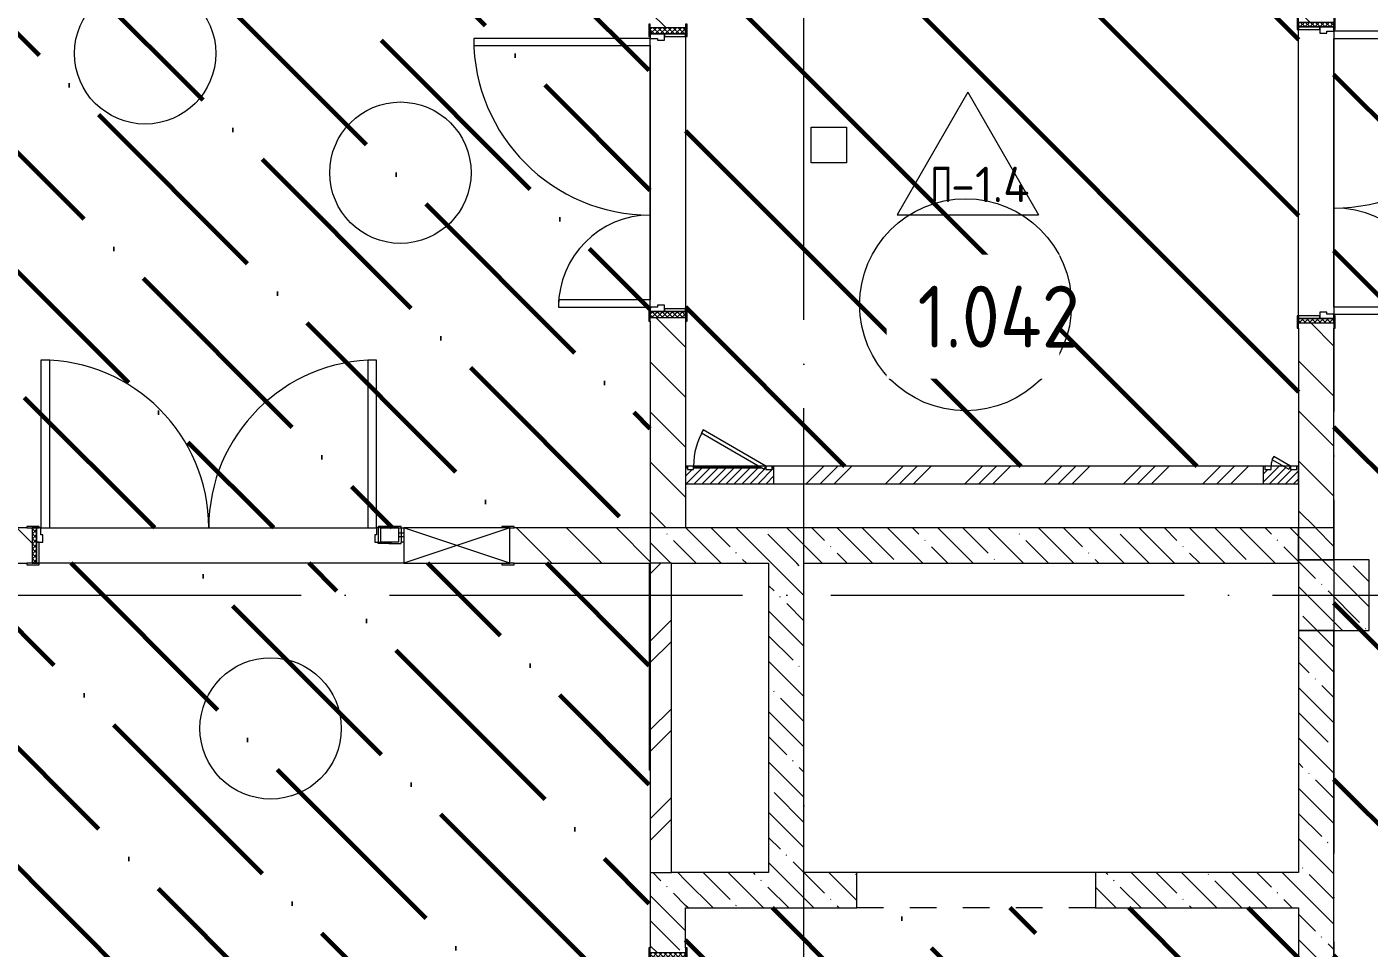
# Model space of a CAD drawing. Header units: millimetres. Extents: x -68946 to 288321, y -402657 to 324925.
# Drawn here: x 82688 to 90288, y 43527 to 48740 of the extents above; entities that cross this region are included whole.
import ezdxf

# ---------------------------------------------------------------- set-up
doc = ezdxf.new("R2010")
doc.units = ezdxf.units.MM
doc.linetypes.add('ADSK_Линия сетки', pattern=[2500, 2000, -250, 0, -250])
doc.linetypes.add('Штрих короткий', pattern=[300, 150, -150])
for name, color, linetype, lineweight in [('3.4) ПТ-2.15    4 вып', 200, 'Continuous', 60), ('3.4) ПТ-2.16    4 вып', 114, 'Continuous', 60), ('A-AREA-____-IDEN', 250, 'Continuous', 9), ('A-DETL-GENF-OTLN', 250, 'Continuous', 5), ('A-DOOR-____-IDEN', 31, 'Continuous', 9), ('A-DOOR-____-MCUT', 250, 'Continuous', 5), ('A-DOOR-____-OTLN', 250, 'Continuous', 5), ('A-DOOR-FRAM-MCUT', 31, 'Continuous', 5), ('A-DOOR-FRAM-OTLN', 31, 'Continuous', 5), ('A-DOOR-GLAZ-MCUT', 31, 'Continuous', 5), ('A-FLOR-____-IDEN', 11, 'Continuous', 9), ('A-FLOR-____-OTLN', 192, 'Continuous', 9), ('A-GENM-____-MCUT', 250, 'Continuous', 25), ('A-GENM-____-OTLN', 250, 'Continuous', 9), ('A-GLAZ-____-OTLN', 250, 'Continuous', 5), ('A-WALL-____-MCUT', 250, 'Continuous', 13), ('A-WALL-____-PATT', 250, 'Continuous', 13), ('I-WALL-____-OTLN', 250, 'Continuous', 9), ('S-BEAM-____-OTLN', 12, 'Continuous', 9), ('S-COLS-____-MCUT', 250, 'Continuous', 25), ('S-COLS-____-OTLN', 250, 'Continuous', 9), ('S-GRID-____-OTLN', 250, 'Continuous', 9)]:
    doc.layers.add(name, color=color, linetype=linetype, lineweight=lineweight)
doc.styles.add('ISOCPEUR_1', font='isocpeur.ttf', dxfattribs={"width": 0.9, "height": 250})
doc.styles.add('ISOCPEUR_2', font='isocpeur.ttf', dxfattribs={"height": 160})
pattern_1 = [(135, (12287.91, -0.0006), (-141.42136, -141.42136), [])]
pattern_2 = [(135, (12287.91, -0.0006), (-142.5612, -142.5612), []), (135, (12430.48, -0.0006), (-142.5612, -142.5612), [252.016, -50.403, 3.353, -47.05])]
pattern_3 = [(45, (125, 0), (-22.6274, 22.6274), [])]

# ---------------------------------------------------------------- blocks, each defined once
blk = doc.blocks.new('Дверь_СКБ_2Ст_Внутренняя1 - Н_Д-9_1700x2100h_Умывальные-42040164-АР1_Маркировочный план 1 этажа С2и3')
at = {"layer": 'A-DOOR-____-OTLN'}
h = blk.add_hatch(dxfattribs=at)
h.set_pattern_fill('FP_24', color=256, style=0, pattern_type=2)
h.set_pattern_definition([(135, (1491.41, 164.685), (-14.14214, -14.14214), []), (225, (1491.41, 164.685), (14.14214, -14.14214), [])])
h.paths.add_polyline_path([(797.5, -100), (832.5, -100), (832.5, 100), (797.5, 100), (797.5, 25.4)])
at = {"layer": 'A-DOOR-FRAM-OTLN'}
h = blk.add_hatch(dxfattribs=at)
h.set_pattern_fill('FP_25', color=256, style=0, pattern_type=2)
h.set_pattern_definition([(45, (-631.384, 164.685), (-14.1421, 14.1421), []), (135, (-631.384, 164.685), (-14.1421, -14.1421), [])])
h.paths.add_polyline_path([(-807.5, 100), (-807.5, -100), (-772.5, -100), (-772.5, 100)])
at = {"layer": 'A-DOOR-____-MCUT'}
for p, q in [((772.5, 1100), (732.5, 1100)), ((732.5, 1100), (732.5, 100)), ((772.5, 100), (772.5, 1100)), ((-747.5, 620), (-747.5, 100)), ((-707.5, 620), (-747.5, 620)), ((-707.5, 100), (-707.5, 620)), ((-747.5, 100), (-707.5, 100)), ((732.5, 100), (772.5, 100))]:
    blk.add_line(p, q, dxfattribs=at)
at = {"layer": 'A-DOOR-____-OTLN'}
for centre, radius, start, end in [((772.5, 100), 1000, 90, 180), ((-747.5, 100), 520, 0, 90)]:
    blk.add_arc(centre, radius, start, end, dxfattribs=at)
at = {"layer": 'A-DOOR-FRAM-MCUT'}
for p, q in [((-757.5, 108), (-827.5, 108)), ((-827.5, 108), (-827.5, 100)), ((-827.5, 100), (-757.5, 100)), ((-772.5, 100), (-807.5, 100)), ((-807.5, 100), (-807.5, -100)), ((-747.5, 100), (-772.5, 100)), ((-772.5, 100), (-772.5, 20)), ((-772.5, -100), (-772.5, 100)), ((-757.5, 100), (-772.5, 100)), ((-772.5, 100), (-772.5, 99)), ((-772.5, 99), (-757.5, 99)), ((-757.5, 100), (-757.5, 108)), ((-757.5, 99), (-757.5, 100)), ((-747.5, 60), (-747.5, 100)), ((772.5, 100), (772.5, 60)), ((797.5, 100), (772.5, 100)), ((852.5, 108), (782.5, 108)), ((782.5, 108), (782.5, 100)), ((797.5, 100), (782.5, 100)), ((782.5, 100), (782.5, 99)), ((782.5, 100), (852.5, 100)), ((782.5, 99), (797.5, 99)), ((797.5, 20), (797.5, 100)), ((832.5, 100), (797.5, 100)), ((797.5, 100), (797.5, -100)), ((797.5, 99), (797.5, 100)), ((832.5, -100), (832.5, 100)), ((852.5, 100), (852.5, 108)), ((-772.5, 20), (-737.5, 20)), ((-757.5, 20), (-772.5, 20)), ((-772.5, 20), (-772.5, -100)), ((-757.5, -100), (-757.5, 20)), ((-737.5, 60), (-747.5, 60)), ((-737.5, 20), (-737.5, 60)), ((772.5, 60), (762.5, 60)), ((762.5, 60), (762.5, 20)), ((762.5, 20), (797.5, 20)), ((797.5, 20), (782.5, 20)), ((782.5, 20), (782.5, -100)), ((797.5, -100), (797.5, 20)), ((-757.5, -100), (-827.5, -100)), ((-827.5, -100), (-827.5, -108)), ((-827.5, -108), (-757.5, -108)), ((-807.5, -100), (-772.5, -100)), ((-772.5, -100), (-757.5, -100)), ((-757.5, -108), (-757.5, -100)), ((782.5, -100), (797.5, -100)), ((852.5, -100), (782.5, -100)), ((782.5, -100), (782.5, -108)), ((782.5, -108), (852.5, -108)), ((797.5, -100), (832.5, -100)), ((852.5, -108), (852.5, -100))]:
    blk.add_line(p, q, dxfattribs=at)
blk = doc.blocks.new('Проем_Дверь_Прямоугольный - 1350х2100h пол 130-27012903-АР1_Маркировочный план 1 этажа С2и3')
at = {"layer": 'A-DOOR-____-OTLN', "linetype": 'Штрих короткий'}
for p, q in [((675, 100), (-675, 100)), ((675, -100), (-675, -100))]:
    blk.add_line(p, q, dxfattribs=at)
blk = doc.blocks.new('Дверь_СКБ_2Ст_Внутренняя1 - Н_ВВ-6_1700x2100h_Обеденный зал-42039571-АР1_Маркировочный план 1 этажа С2и3')
at = {"layer": 'A-DOOR-____-OTLN'}
h = blk.add_hatch(dxfattribs=at)
h.set_pattern_fill('FP_46', color=256, style=0, pattern_type=2)
h.set_pattern_definition([(135, (1451.41, 164.685), (-14.14214, -14.14214), []), (225, (1451.41, 164.685), (14.14214, -14.14214), [])])
h.paths.add_polyline_path([(862.5, -100), (862.5, 100), (837.5, 100), (837.5, -100)])
at = {"layer": 'A-DOOR-FRAM-OTLN'}
h = blk.add_hatch(dxfattribs=at)
h.set_pattern_fill('FP_47', color=256, style=0, pattern_type=2)
h.set_pattern_definition([(45, (-671.384, 164.685), (-14.1421, 14.1421), []), (135, (-671.384, 164.685), (-14.1421, -14.1421), [])])
h.paths.add_polyline_path([(-812.5, -100), (-812.5, 100), (-837.5, 100), (-837.5, -100)])
at = {"layer": 'A-DOOR-____-MCUT'}
for p, q in [((-787.5, 1100), (-787.5, 100)), ((-747.5, 1100), (-787.5, 1100)), ((-747.5, 100), (-747.5, 1100)), ((812.5, 700), (772.5, 700)), ((772.5, 700), (772.5, 100)), ((812.5, 100), (812.5, 700)), ((-787.5, 100), (-747.5, 100)), ((772.5, 100), (812.5, 100))]:
    blk.add_line(p, q, dxfattribs=at)
at = {"layer": 'A-DOOR-____-OTLN'}
for centre, radius, start, end in [((-787.5, 100), 1000, 0, 90), ((812.5, 100), 600, 90, 180)]:
    blk.add_arc(centre, radius, start, end, dxfattribs=at)
at = {"layer": 'A-DOOR-FRAM-MCUT'}
for p, q in [((-797.5, 108), (-867.5, 108)), ((-867.5, 108), (-867.5, 100)), ((-867.5, 100), (-797.5, 100)), ((-812.5, 100), (-837.5, 100)), ((-837.5, 100), (-837.5, -100)), ((-787.5, 100), (-812.5, 100)), ((-812.5, 100), (-812.5, 20)), ((-812.5, -100), (-812.5, 100)), ((-797.5, 100), (-812.5, 100)), ((-812.5, 100), (-812.5, 99)), ((-812.5, 99), (-797.5, 99)), ((-797.5, 100), (-797.5, 108)), ((-797.5, 99), (-797.5, 100)), ((-787.5, 60), (-787.5, 100)), ((812.5, 100), (812.5, 60)), ((837.5, 100), (812.5, 100)), ((892.5, 108), (822.5, 108)), ((822.5, 108), (822.5, 100)), ((837.5, 100), (822.5, 100)), ((822.5, 100), (822.5, 99)), ((822.5, 100), (892.5, 100)), ((822.5, 99), (837.5, 99)), ((837.5, 20), (837.5, 100)), ((862.5, 100), (837.5, 100)), ((837.5, 100), (837.5, -100)), ((837.5, 99), (837.5, 100)), ((862.5, -100), (862.5, 100)), ((892.5, 100), (892.5, 108)), ((-812.5, 20), (-777.5, 20)), ((-797.5, 20), (-812.5, 20)), ((-812.5, 20), (-812.5, -100)), ((-797.5, -100), (-797.5, 20)), ((-777.5, 60), (-787.5, 60)), ((-777.5, 20), (-777.5, 60)), ((812.5, 60), (802.5, 60)), ((802.5, 60), (802.5, 20)), ((802.5, 20), (837.5, 20)), ((837.5, 20), (822.5, 20)), ((822.5, 20), (822.5, -100)), ((837.5, -100), (837.5, 20)), ((-797.5, -100), (-867.5, -100)), ((-867.5, -100), (-867.5, -108)), ((-867.5, -108), (-797.5, -108)), ((-837.5, -100), (-812.5, -100)), ((-812.5, -100), (-797.5, -100)), ((-797.5, -108), (-797.5, -100)), ((822.5, -100), (837.5, -100)), ((892.5, -100), (822.5, -100)), ((822.5, -100), (822.5, -108)), ((822.5, -108), (892.5, -108)), ((837.5, -100), (862.5, -100)), ((892.5, -108), (892.5, -100))]:
    blk.add_line(p, q, dxfattribs=at)
blk = doc.blocks.new('Дверь_СКБ_2Ст_Внутренняя1 - Н_Д-6л_1500x2100h_Лифтовой холл _зона безопасности МГН_-42114825-АР1_Маркировочный план 1 этажа С2и3')
at = {"layer": 'A-DOOR-____-OTLN'}
h = blk.add_hatch(dxfattribs=at)
h.set_pattern_fill('FP_50', color=256, style=0, pattern_type=2)
h.set_pattern_definition([(135, (1551.41, 164.685), (-14.14214, -14.14214), []), (225, (1551.41, 164.685), (14.14214, -14.14214), [])])
h.paths.add_polyline_path([(762.5, 100), (737.5, 100), (737.5, -100), (762.5, -100)])
at = {"layer": 'A-DOOR-FRAM-OTLN'}
h = blk.add_hatch(dxfattribs=at)
h.set_pattern_fill('FP_51', color=256, style=0, pattern_type=2)
h.set_pattern_definition([(45, (-571.384, 164.685), (-14.1421, 14.1421), []), (135, (-571.384, 164.685), (-14.1421, -14.1421), [])])
h.paths.add_polyline_path([(-712.5, 100), (-737.5, 100), (-737.5, -100), (-712.5, -100)])
at = {"layer": 'A-DOOR-____-MCUT'}
for p, q in [((712.5, 1100), (672.5, 1100)), ((672.5, 1100), (672.5, 100)), ((712.5, 100), (712.5, 1100)), ((-687.5, 500), (-687.5, 100)), ((-647.5, 500), (-687.5, 500)), ((-647.5, 100), (-647.5, 500)), ((-687.5, 100), (-647.5, 100)), ((672.5, 100), (712.5, 100))]:
    blk.add_line(p, q, dxfattribs=at)
at = {"layer": 'A-DOOR-____-OTLN'}
for centre, radius, start, end in [((712.5, 100), 1000, 90, 180), ((-687.5, 100), 400, 0, 90)]:
    blk.add_arc(centre, radius, start, end, dxfattribs=at)
at = {"layer": 'A-DOOR-FRAM-MCUT'}
for p, q in [((-697.5, 108), (-767.5, 108)), ((-767.5, 108), (-767.5, 100)), ((-767.5, 100), (-697.5, 100)), ((-712.5, 100), (-737.5, 100)), ((-737.5, 100), (-737.5, -100)), ((-687.5, 100), (-712.5, 100)), ((-712.5, 100), (-712.5, 20)), ((-712.5, -100), (-712.5, 100)), ((-697.5, 100), (-712.5, 100)), ((-712.5, 100), (-712.5, 99)), ((-712.5, 99), (-697.5, 99)), ((-697.5, 100), (-697.5, 108)), ((-697.5, 99), (-697.5, 100)), ((-687.5, 60), (-687.5, 100)), ((712.5, 100), (712.5, 60)), ((737.5, 100), (712.5, 100)), ((792.5, 108), (722.5, 108)), ((722.5, 108), (722.5, 100)), ((737.5, 100), (722.5, 100)), ((722.5, 100), (722.5, 99)), ((722.5, 100), (792.5, 100)), ((722.5, 99), (737.5, 99)), ((737.5, 20), (737.5, 100)), ((762.5, 100), (737.5, 100)), ((737.5, 100), (737.5, -100)), ((737.5, 99), (737.5, 100)), ((762.5, -100), (762.5, 100)), ((792.5, 100), (792.5, 108)), ((-712.5, 20), (-677.5, 20)), ((-697.5, 20), (-712.5, 20)), ((-712.5, 20), (-712.5, -100)), ((-697.5, -100), (-697.5, 20)), ((-677.5, 60), (-687.5, 60)), ((-677.5, 20), (-677.5, 60)), ((712.5, 60), (702.5, 60)), ((702.5, 60), (702.5, 20)), ((702.5, 20), (737.5, 20)), ((737.5, 20), (722.5, 20)), ((722.5, 20), (722.5, -100)), ((737.5, -100), (737.5, 20)), ((-697.5, -100), (-767.5, -100)), ((-767.5, -100), (-767.5, -108)), ((-767.5, -108), (-697.5, -108)), ((-737.5, -100), (-712.5, -100)), ((-712.5, -100), (-697.5, -100)), ((-697.5, -108), (-697.5, -100)), ((722.5, -100), (737.5, -100)), ((792.5, -100), (722.5, -100)), ((722.5, -100), (722.5, -108)), ((722.5, -108), (792.5, -108)), ((737.5, -100), (762.5, -100)), ((792.5, -108), (792.5, -100))]:
    blk.add_line(p, q, dxfattribs=at)
blk = doc.blocks.new('ASML_АР_ЭП_Уголок - ЭП_Уголок-37133956-АР1_Маркировочный план 1 этажа С2и3')
at = {"layer": 'S-BEAM-____-OTLN', "lineweight": 5}
for p, q in [((-585, -6), (-585, 0)), ((585, 0), (-585, 0)), ((585, 0), (585, -6))]:
    blk.add_line(p, q, dxfattribs=at)
blk = doc.blocks.new('Дверь_СКБ_2Ст_Фрамуга2 - Н_ВВ-13_2700x2600h_Коридоры-42037136-АР1_Маркировочный план 1 этажа С2и3')
at = {"layer": 'A-DOOR-FRAM-OTLN'}
h = blk.add_hatch(dxfattribs=at)
h.set_pattern_fill('FP_157', color=256, style=0, pattern_type=2)
h.set_pattern_definition([(45, (-1171.384, 164.685), (-14.1421, 14.1421), []), (135, (-1171.384, 164.685), (-14.1421, -14.1421), [])])
h.paths.add_polyline_path([(-1337.5, -100), (-1312.5, -100), (-1312.5, 100), (-1337.5, 100)])
at = {"layer": 'A-DOOR-____-MCUT'}
for p, q in [((-1287.5, 1050), (-1287.5, 100)), ((-1237.5, 1050), (-1287.5, 1050)), ((-1237.5, 100), (-1237.5, 1050)), ((612.5, 1050), (562.5, 1050)), ((562.5, 1050), (562.5, 100)), ((612.5, 100), (612.5, 1050)), ((-1287.5, 100), (-1237.5, 100)), ((562.5, 100), (612.5, 100))]:
    blk.add_line(p, q, dxfattribs=at)
at = {"layer": 'A-DOOR-____-OTLN'}
for centre, start, end in [((-1287.5, 100), 0, 90), ((612.5, 100), 90, 180)]:
    blk.add_arc(centre, 950, start, end, dxfattribs=at)
at = {"layer": 'A-DOOR-FRAM-MCUT'}
for p, q in [((-1297.5, 108), (-1367.5, 108)), ((-1367.5, 108), (-1367.5, 100)), ((-1367.5, 100), (-1297.5, 100)), ((-1312.5, 100), (-1337.5, 100)), ((-1337.5, 100), (-1337.5, -100)), ((-1287.5, 100), (-1312.5, 100)), ((-1312.5, 100), (-1312.5, 20)), ((-1312.5, -100), (-1312.5, 100)), ((-1297.5, 100), (-1297.5, 108)), ((-1287.5, 60), (-1287.5, 100)), ((612.5, 100), (612.5, 60)), ((637.5, 100), (612.5, 100)), ((622.5, 108), (622.5, 100)), ((692.5, 108), (622.5, 108)), ((622.5, 100), (622.5, 20)), ((737.5, 100), (637.5, 100)), ((637.5, 20), (637.5, 100)), ((637.5, 20), (637.5, 100)), ((682.5, 108), (682.5, 100)), ((752.5, 108), (682.5, 108)), ((692.5, 100), (692.5, 108)), ((737.5, 100), (737.5, 20)), ((752.5, 100), (752.5, 108)), ((752.5, 100), (752.5, 20)), ((752.5, 100), (767.5, 100)), ((1392.5, 108), (1322.5, 108)), ((1322.5, 108), (1322.5, 100)), ((1367.5, 100), (1392.5, 100)), ((1392.5, 100), (1392.5, 108)), ((-1312.5, 20), (-1277.5, 20)), ((-1297.5, 20), (-1312.5, 20)), ((-1312.5, 20), (-1312.5, -100)), ((-1297.5, -100), (-1297.5, 20)), ((-1277.5, 60), (-1287.5, 60)), ((-1277.5, 20), (-1277.5, 60)), ((612.5, 60), (602.5, 60)), ((602.5, 60), (602.5, 20)), ((602.5, 20), (637.5, 20)), ((622.5, 12), (622.5, 20)), ((692.5, 12), (622.5, 12)), ((737.5, 20), (637.5, 20)), ((682.5, 20), (682.5, 12)), ((682.5, 12), (752.5, 12)), ((692.5, 20), (692.5, 12)), ((752.5, 12), (752.5, 20)), ((767.5, 20), (752.5, 20)), ((-1297.5, -100), (-1367.5, -100)), ((-1367.5, -100), (-1367.5, -108)), ((-1367.5, -108), (-1297.5, -108)), ((-1337.5, -100), (-1312.5, -100)), ((-1312.5, -100), (-1297.5, -100)), ((-1297.5, -108), (-1297.5, -100)), ((1322.5, -100), (1322.5, -108)), ((1322.5, -108), (1392.5, -108)), ((1392.5, -100), (1367.5, -100)), ((1392.5, -108), (1392.5, -100))]:
    blk.add_line(p, q, dxfattribs=at)
at = {"layer": 'A-DOOR-GLAZ-MCUT'}
for p, q in [((767.5, 70), (737.5, 70)), ((767.5, 50), (737.5, 50))]:
    blk.add_line(p, q, dxfattribs=at)
blk = doc.blocks.new('_Wn_-As_OpeningMEP_wall__Rectangular - _Wn_-As_OpeningMEP_wall__Rectangular-35710610-АР1_Маркировочный план 1 этажа С2и3')
at = {"layer": 'A-DETL-GENF-OTLN', "lineweight": 5}
for p, q in [((300, -100), (-300, 100)), ((300, 100), (-300, -100)), ((-300, 100), (-300, -100)), ((300, 100), (-300, 100)), ((-300, 100), (-300, -100)), ((300, -100), (300, 100)), ((300, -100), (300, 100)), ((-300, -100), (300, -100))]:
    blk.add_line(p, q, dxfattribs=at)
blk = doc.blocks.new('АР_Люк - ЛРС_ВК_200х200_внутренний_RAL 9006-V129-АР1_Маркировочный план 1 этажа С2и3')
at = {"layer": 'A-DOOR-____-OTLN'}
h = blk.add_hatch(dxfattribs=at)
h.set_pattern_fill('FP_148', color=256, style=0, pattern_type=2)
h.set_pattern_definition(pattern_3)
h.paths.add_polyline_path([(25, -50), (225, -50), (225, 50), (215, 50), (215, 30), (180, 30), (180, 50), (170, 32.7), (140, 50), (70, 50), (70, 30), (35, 30), (35, 50), (25, 50), (25, -43.3)])
at = {"layer": 'A-DETL-GENF-OTLN', "lineweight": 5}
for p, q in [((225, 50), (25, 50)), ((25, 50), (25, -50)), ((225, -50), (225, 50)), ((25, -50), (225, -50))]:
    blk.add_line(p, q, dxfattribs=at)
at = {"layer": 'A-DOOR-____-MCUT', "lineweight": 5}
for p, q in [((84.7, 105), (74.7, 87.7)), ((74.7, 87.7), (170, 32.7)), ((180, 50), (84.7, 105)), ((70, 50), (35, 50)), ((35, 50), (35, 30)), ((35, 30), (70, 30)), ((70, 30), (70, 50)), ((170, 32.7), (180, 50)), ((215, 50), (180, 50)), ((180, 50), (180, 30)), ((180, 30), (215, 30)), ((215, 30), (215, 50))]:
    blk.add_line(p, q, dxfattribs=at)
blk.add_arc((180, 50), 110, 150, 180, dxfattribs=at)
at = {"layer": 'A-DOOR-____-OTLN'}
blk.add_line((180, 50), (84.7, 105), dxfattribs=at)
blk = doc.blocks.new('АР_Люк - ЛРС_ВК_500х400_наружный_NCS S 1000-N-42722041-АР1_Маркировочный план 1 этажа С2и3')
at = {"layer": 'A-DOOR-____-OTLN'}
h = blk.add_hatch(dxfattribs=at)
h.set_pattern_fill('FP_148', color=256, style=0, pattern_type=2)
h.set_pattern_definition(pattern_3)
h.paths.add_polyline_path([(-125, 50), (-125, -50), (375, -50), (375, 50), (365, 50), (365, 30), (330, 30), (330, 50), (320, 32.7), (290, 50), (-80, 50), (-80, 30), (-115, 30), (-115, 50), (-119.6, 50)])
at = {"layer": 'A-DETL-GENF-OTLN', "lineweight": 5}
for p, q in [((375, 50), (-125, 50)), ((-125, 50), (-125, -50)), ((375, -50), (375, 50)), ((-125, -50), (375, -50))]:
    blk.add_line(p, q, dxfattribs=at)
at = {"layer": 'A-DOOR-____-MCUT', "lineweight": 5}
for p, q in [((-25.1, 255), (-35.1, 237.7)), ((-35.1, 237.7), (320, 32.7)), ((330, 50), (-25.1, 255)), ((-80, 50), (-115, 50)), ((-115, 50), (-115, 30)), ((-115, 30), (-80, 30)), ((-80, 30), (-80, 50)), ((320, 32.7), (330, 50)), ((365, 50), (330, 50)), ((330, 50), (330, 30)), ((330, 30), (365, 30)), ((365, 30), (365, 50))]:
    blk.add_line(p, q, dxfattribs=at)
blk.add_arc((330, 50), 410, 150, 180, dxfattribs=at)
at = {"layer": 'A-DOOR-____-OTLN'}
blk.add_line((330, 50), (-25.1, 255), dxfattribs=at)
blk = doc.blocks.new('ASML_АР_Отделка Люка - ВО Отделка люков_Грунтовка 0_Шпатлевка 0_Окраска 0_0-42722003-АР1_Маркировочный план 1 этажа С2и3')
at = {"layer": 'A-GENM-____-MCUT', "lineweight": 5}
for p, q in [((-240, 3), (-250, 3)), ((-250, 3), (-250, 0)), ((177.1, 3), (-205, 3)), ((205, 3), (201, 3)), ((250, 3), (240, 3)), ((250, 0), (250, 3)), ((-250, 0), (-240, 0)), ((-205, 0), (182.3, 0)), ((199.2, 0), (205, 0)), ((240, 0), (250, 0))]:
    blk.add_line(p, q, dxfattribs=at)
blk = doc.blocks.new('AAR_СКБ_Марка_Помещения_мал - Номер-28977439-АР1_Маркировочный план 1 этажа С2и3')
at = {"layer": 'A-AREA-____-IDEN'}
blk.add_circle((-0.028, 0), 3, dxfattribs=at)
blk = doc.blocks.new('AAR_СКБ_Марка_Перекрытия - Марка пола-17325028-АР1_Маркировочный план 1 этажа С2и3')
at = {"layer": 'A-FLOR-____-IDEN'}
for p, q in [((0, 6.932), (-4.002, 0)), ((0, 6.932), (4.002, 0)), ((-4.002, 0), (4.002, 0))]:
    blk.add_line(p, q, dxfattribs=at)
blk = doc.blocks.new('ADSK_Марка_Дверь - Типоразмер_ADSK_Марка-30565456-АР1_Маркировочный план 1 этажа С2и3')
at = {"layer": 'A-DOOR-____-IDEN'}
blk.add_circle((0, 0), 4, dxfattribs=at)

msp = doc.modelspace()

# ---------------------------------------------------------------- hatches: boundary and pattern name
at = {"layer": '3.4) ПТ-2.15    4 вып'}
h = msp.add_hatch(dxfattribs=at)
h.set_pattern_fill('ANSI36', color=256, scale=150, angle=90)
h.paths.add_polyline_path([(86217.9138, 45904.9403), (81787.9138, 45904.9403), (81787.9138, 55374.9994), (86217.9138, 55374.9994)])
h = msp.add_hatch(dxfattribs=at)
h.set_pattern_fill('ANSI36', color=256, scale=150, angle=90)
h.paths.add_polyline_path([(86211.9138, 45704.9403), (81987.8919, 45704.9403), (81987.8919, 35774.9403), (86211.9138, 35774.9403), (86211.9138, 36294.9994), (99787.9138, 36294.9994), (99787.9138, 39775.023), (86211.9138, 39775.023)])
h = msp.add_hatch(dxfattribs=at)
h.set_pattern_fill('ANSI36', color=256, scale=150, angle=90)
h.paths.add_polyline_path([(89887.8919, 43754.9403), (86417.9138, 43754.9403), (86417.9138, 39975.023), (89887.8919, 39975.023)])
at = {"layer": '3.4) ПТ-2.16    4 вып'}
h = msp.add_hatch(dxfattribs=at)
h.set_pattern_fill('ANSI31', color=256, scale=222, angle=90)
h.paths.add_polyline_path([(105437.8919, 58775), (100137.8919, 58775), (100137.8919, 58275), (99637.8919, 58275), (99637.8919, 58775), (94337.8919, 58775), (94337.8919, 58275), (94037.9138, 58275), (94037.9138, 57375), (91337.8919, 57375), (91337.8919, 56475), (90087.8919, 56475), (90087.8919, 40174.9994), (105437.8919, 40174.9994), (105437.8919, 48044.9994), (108107.9138, 48044.9994), (108107.9138, 49287.2007), (105437.8919, 49287.2007)])
h.paths.add_polyline_path([(97637.8919, 51874.9994), (98037.8919, 51874.9994), (98037.8919, 51474.9994), (97637.8919, 51474.9994)], flags=16)
h.paths.add_polyline_path([(97637.8919, 45724.9994), (98037.8919, 45724.9994), (98037.8919, 45324.9994), (97637.8919, 45324.9994)], flags=16)
h = msp.add_hatch(dxfattribs=at)
h.set_pattern_fill('ANSI31', color=256, scale=222, angle=90)
h.paths.add_polyline_path([(89887.8919, 49575), (86417.9138, 49575), (86417.9138, 46254.9403), (89887.8919, 46254.9403)])
at = {"layer": 'A-WALL-____-PATT', "lineweight": 15, "true_color": 0x000000}
h = msp.add_hatch(dxfattribs=at)
h.set_pattern_fill('FP_2', color=18, style=0, pattern_type=2)
h.set_pattern_definition(pattern_1)
h.paths.add_polyline_path([(86217.9138, 45905), (86417.9138, 45905), (86417.9138, 47094.9994), (86217.9138, 47094.9994), (86217.9138, 46254.9403)])
h.paths.add_polyline_path([(86217.9138, 48734.9994), (86417.9138, 48734.9994), (86417.9138, 49975), (86217.9138, 49974.9403), (86217.9138, 48754.9994)])
h = msp.add_hatch(dxfattribs=at)
h.set_pattern_fill('FP_2', color=18, style=0, pattern_type=2)
h.set_pattern_definition(pattern_1)
h.paths.add_polyline_path([(89887.8919, 45905), (90087.8919, 45905), (90087.8919, 47064.9994), (89887.8919, 47064.9994), (89887.8919, 46154.9403)])
h.paths.add_polyline_path([(90087.8919, 48764.9994), (90087.8919, 49975), (89887.8919, 49974.9403), (89887.8919, 48764.9994)])
h = msp.add_hatch(dxfattribs=at)
h.set_pattern_fill('FP_5', color=18, style=0, pattern_type=2)
h.set_pattern_definition([(45, (12287.9, -0.0006), (-224.5064, 224.5064), []), (45, (12367.3, -0.0006), (0, 449.0128), []), (45, (12208.54, -0.0006), (0, 449.0128), [])])
h.paths.add_polyline_path([(88001.6092, 46154.9403), (89687.8919, 46154.9403), (89687.8919, 46254.9403), (86917.9138, 46254.9403), (86917.9138, 46154.9403), (87328.2985, 46154.9403)])
h = msp.add_hatch(dxfattribs=at)
h.set_pattern_fill('FP_2', color=18, style=0, pattern_type=2)
h.set_pattern_definition(pattern_1)
h.paths.add_polyline_path([(85447.9138, 45705), (86217.9138, 45705), (86217.6543, 45905), (85422.9138, 45904.9403), (85422.9138, 45705)])
h.paths.add_polyline_path([(81788.1983, 45705), (82717.9138, 45705), (82717.9138, 45905), (81787.9138, 45905), (81787.9138, 45705)])
h = msp.add_hatch(dxfattribs=at)
h.set_pattern_fill('FP_1', color=18, style=0, pattern_type=2)
h.set_pattern_definition(pattern_2)
h.paths.add_polyline_path([(86337.9138, 45704.9403), (89887.8919, 45705), (89887.8919, 45904.9403), (86217.9138, 45904.9403), (86217.9138, 45704.9403), (86274.9138, 45704.9403)])
h = msp.add_hatch(dxfattribs=at)
h.set_pattern_fill('FP_1', color=18, style=0, pattern_type=2)
h.set_pattern_definition(pattern_2)
h.paths.add_polyline_path([(89887.8919, 40174.9994), (90087.8919, 40174.9994), (90087.8919, 45324.9994), (89887.8919, 45324.9994), (89887.8919, 40475)])
h.paths.add_polyline_path([(89930.2437, 45724.9994), (90087.8919, 45724.9994), (90087.8919, 45905), (89887.8919, 45904.9403), (89887.8919, 45724.9994)])
h = msp.add_hatch(dxfattribs=at)
h.set_pattern_fill('FP_4', color=18, style=0, pattern_type=2)
h.set_pattern_definition([(45, (12287.9, -0.0006), (-251.4472, 251.4472), []), (45, (12287.9, 381), (-251.4472, 251.4472), [])])
h.paths.add_polyline_path([(86217.9138, 43954.9403), (86337.9138, 43954.9403), (86337.9138, 45704.9403), (86217.9138, 45704.9403), (86217.9138, 44204.772)])
h = msp.add_hatch(dxfattribs=at)
h.set_pattern_fill('FP_1', color=18, style=0, pattern_type=2)
h.set_pattern_definition(pattern_2)
h.paths.add_polyline_path([(86887.8919, 43954.9403), (87087.8919, 43954.9403), (87087.8919, 45704.9403), (86887.8919, 45704.9403), (86887.8919, 44012.3743)])
h = msp.add_hatch(dxfattribs=at)
h.set_pattern_fill('FP_1', color=18, style=0, pattern_type=2)
h.set_pattern_definition(pattern_2)
h.paths.add_polyline_path([(86417.9138, 39775.023), (86417.9138, 41999.9994), (86217.9138, 41999.9994), (86217.9138, 39775.023)])
h.paths.add_polyline_path([(86217.9138, 43499.9994), (86417.9138, 43499.9994), (86417.9138, 43954.9403), (86217.9138, 43954.9403), (86217.9138, 43529.9994)])
h = msp.add_hatch(dxfattribs=at)
h.set_pattern_fill('FP_1', color=18, style=0, pattern_type=2)
h.set_pattern_definition(pattern_2)
h.paths.add_polyline_path([(86887.8919, 43754.9403), (87387.8919, 43754.9403), (87387.8919, 43954.9403), (86417.9138, 43954.9403), (86417.9138, 43754.9403)])
h.paths.add_polyline_path([(89887.8919, 43754.9403), (89887.8919, 43954.9403), (88737.8919, 43954.9403), (88737.8919, 43754.9403), (89858.6961, 43754.9403)])
at = {"layer": 'S-COLS-____-OTLN', "lineweight": 5, "true_color": 0x000000}
h = msp.add_hatch(dxfattribs=at)
h.set_pattern_fill('FP_1', color=18, style=0, pattern_type=2)
h.set_pattern_definition(pattern_2)
h.paths.add_polyline_path([(90087.9138, 45324.9994), (90287.8919, 45324.9994), (90287.8919, 45724.9994), (89887.8919, 45724.9994), (89887.8919, 45324.9994), (90087.8919, 45324.9994)])

# ---------------------------------------------------------------- linework, layer by layer
at = {"layer": 'A-FLOR-____-OTLN', "color": 18, "lineweight": 5, "true_color": 0x000000}
for p, q in [((90087.8919, 48674.9994), (90087.8919, 47154.9994)), ((90087.8919, 47154.9994), (90087.8919, 48674.9994)), ((86217.9138, 48634.9994), (86217.9138, 47194.9994)), ((87128.2985, 47971.5926), (87128.2985, 48171.5926)), ((87128.2985, 48171.5926), (87328.2985, 48171.5926)), ((87328.2985, 48171.5926), (87328.2985, 47971.5926)), ((87328.2985, 47971.5926), (87128.2985, 47971.5926)), ((82817.9138, 45905), (84617.9138, 45905)), ((84692.9138, 45905), (84822.9138, 45905)), ((88737.8919, 43954.9403), (87387.8919, 43954.9403))]:
    msp.add_line(p, q, dxfattribs=at)
at = {"layer": 'A-WALL-____-MCUT', "color": 18, "lineweight": 15, "true_color": 0x000000}
for p, q in [((86217.9138, 47074.9994), (86217.9138, 45904.9403)), ((86417.9138, 47074.9994), (86417.9138, 46247.9403)), ((89887.8919, 47034.9994), (89887.8919, 45905)), ((90087.8919, 45905), (90087.8919, 47034.9994)), ((86427.9138, 46254.9403), (86417.9138, 46254.9403)), ((86417.9138, 46244.9403), (86417.9138, 45905)), ((86832.9138, 46254.9403), (86462.9138, 46254.9403)), ((89697.8919, 46254.9403), (86907.9138, 46254.9403)), ((89802.8919, 46254.9403), (89732.8919, 46254.9403)), ((89887.8919, 46254.9403), (89877.8919, 46254.9403)), ((86417.9138, 46154.9403), (89887.8919, 46154.9403)), ((82687.9138, 45905), (81787.9138, 45905)), ((86417.9138, 45905), (85447.9138, 45905)), ((89887.8919, 45904.9403), (86217.9138, 45904.9403)), ((86217.9138, 45904.9403), (86217.9138, 45704.9403)), ((89887.8919, 45905), (89887.8919, 45905)), ((90087.8919, 45905), (89887.8919, 45905)), ((89887.8919, 45905), (89887.8919, 45724.9994)), ((89887.8919, 45704.9403), (89887.8919, 45904.9403)), ((90087.8919, 45724.9994), (90087.8919, 45905)), ((81787.9138, 45705), (82687.9138, 45705)), ((85447.9138, 45705), (86217.9138, 45705)), ((86217.9138, 45704.9403), (86217.9138, 43954.9403)), ((86337.9138, 45704.9403), (86217.9138, 45704.9403)), ((86337.9138, 43954.9403), (86337.9138, 45704.9403)), ((86337.9138, 45704.9403), (86887.8919, 45704.9403)), ((86887.8919, 45704.9403), (86887.8919, 43954.9403)), ((87087.8919, 43954.9403), (87087.8919, 45704.9403)), ((87087.8919, 45704.9403), (89887.8919, 45704.9403)), ((89887.8919, 45724.9994), (90087.8919, 45724.9994)), ((89887.8919, 45324.9994), (89887.8919, 43954.9403)), ((90087.8919, 45324.9994), (89887.8919, 45324.9994)), ((90087.8919, 40174.9994), (90087.8919, 45324.9994)), ((86217.9138, 43954.9403), (86337.9138, 43954.9403)), ((86217.9138, 43954.9403), (86217.9138, 43529.9994)), ((86887.8919, 43954.9403), (86337.9138, 43954.9403)), ((87387.8919, 43954.9403), (87087.8919, 43954.9403)), ((87387.8919, 43754.9403), (87387.8919, 43954.9403)), ((89887.8919, 43954.9403), (88737.8919, 43954.9403)), ((88737.8919, 43954.9403), (88737.8919, 43754.9403)), ((86417.9138, 43529.9994), (86417.9138, 43754.9403)), ((86417.9138, 43754.9403), (87387.8919, 43754.9403)), ((88737.8919, 43754.9403), (89887.8919, 43754.9403)), ((89887.8919, 43754.9403), (89887.8919, 40174.9994))]:
    msp.add_line(p, q, dxfattribs=at)
at = {"layer": 'I-WALL-____-OTLN', "color": 18, "lineweight": 15, "true_color": 0x000000}
for p, q in [((89887.8919, 47104.9994), (89887.8919, 48724.9994)), ((86417.9138, 48684.9994), (86417.9138, 47144.9994)), ((86217.9138, 47194.9994), (86217.9138, 48634.9994)), ((84822.9138, 45705), (82757.9138, 45705))]:
    msp.add_line(p, q, dxfattribs=at)
at = {"layer": 'S-COLS-____-MCUT', "color": 18, "lineweight": 5, "true_color": 0x000000}
for p, q in [((89887.8919, 45724.9994), (89887.8919, 45324.9994)), ((90287.8919, 45724.9994), (90087.8919, 45724.9994)), ((90287.8919, 45324.9994), (90287.8919, 45724.9994)), ((90087.8919, 45324.9994), (90287.8919, 45324.9994))]:
    msp.add_line(p, q, dxfattribs=at)
at = {"layer": 'S-COLS-____-OTLN', "color": 18, "lineweight": 5, "true_color": 0x000000}
for p, q in [((90087.8919, 45724.9994), (89887.8919, 45724.9994)), ((89887.8919, 45324.9994), (90087.8919, 45324.9994))]:
    msp.add_line(p, q, dxfattribs=at)
at = {"layer": 'S-GRID-____-OTLN', "color": 18, "linetype": 'ADSK_Линия сетки', "true_color": 0x000000}
for p, q in [((87087.9138, -2919.5356), (87087.9138, 61063.6538)), ((90087.9138, 61063.6538), (90087.9138, -2919.5356)), ((77240.3519, 45525), (168626.8279, 45525))]:
    msp.add_line(p, q, dxfattribs=at)

# ---------------------------------------------------------------- block references
at = {"layer": 'A-AREA-____-IDEN', "color": 18, "true_color": 0x000000, "xscale": 200, "yscale": 200, "zscale": 99.99999999999993}
msp.add_blockref('AAR_СКБ_Марка_Помещения_мал - Номер-28977439-АР1_Маркировочный план 1 этажа С2и3', (88008.3025, 47167.9161), dxfattribs=at)
at = {"layer": 'A-DOOR-____-IDEN', "color": 18, "true_color": 0x000000, "xscale": 99.99999999999993, "yscale": 99.99999999999993, "zscale": 99.99999999999993}
for p in [(83357.9138, 48590), (84803.1151, 47914.9994), (84067.9212, 44770.7578)]:
    msp.add_blockref('ADSK_Марка_Дверь - Типоразмер_ADSK_Марка-30565456-АР1_Маркировочный план 1 этажа С2и3', p, dxfattribs=at)
at = {"layer": 'A-DOOR-____-OTLN', "color": 18, "true_color": 0x000000}
for name, p, rotation in [('Дверь_СКБ_2Ст_Внутренняя1 - Н_ВВ-6_1700x2100h_Обеденный зал-42039571-АР1_Маркировочный план 1 этажа С2и3', (89987.8919, 47927.4994), 269.9999999999999), ('Дверь_СКБ_2Ст_Внутренняя1 - Н_Д-9_1700x2100h_Умывальные-42040164-АР1_Маркировочный план 1 этажа С2и3', (86317.9138, 47902.4994), 89.9999999999999), ('Дверь_СКБ_2Ст_Внутренняя1 - Н_Д-6л_1500x2100h_Лифтовой холл _зона безопасности МГН_-42114825-АР1_Маркировочный план 1 этажа С2и3', (86317.9138, 42762.4994), 270)]:
    msp.add_blockref(name, p, dxfattribs=dict(at, rotation=rotation))
for name, p in [('Дверь_СКБ_2Ст_Фрамуга2 - Н_ВВ-13_2700x2600h_Коридоры-42037136-АР1_Маркировочный план 1 этажа С2и3', (84055.4138, 45805)), ('АР_Люк - ЛРС_ВК_500х400_наружный_NCS S 1000-N-42722041-АР1_Маркировочный план 1 этажа С2и3', (86542.9138, 46204.9403)), ('АР_Люк - ЛРС_ВК_200х200_внутренний_RAL 9006-V129-АР1_Маркировочный план 1 этажа С2и3', (89662.8919, 46204.9403)), ('Проем_Дверь_Прямоугольный - 1350х2100h пол 130-27012903-АР1_Маркировочный план 1 этажа С2и3', (88062.8919, 43854.9403))]:
    msp.add_blockref(name, p, dxfattribs=at)
at = {"layer": 'A-FLOR-____-IDEN', "color": 18, "true_color": 0x000000, "xscale": 99.99999999999993, "yscale": 99.99999999999993, "zscale": 99.99999999999993}
msp.add_blockref('AAR_СКБ_Марка_Перекрытия - Марка пола-17325028-АР1_Маркировочный план 1 этажа С2и3', (88016.3771, 47677.0985), dxfattribs=at)
at = {"layer": 'A-GENM-____-OTLN', "color": 18, "lineweight": 5, "true_color": 0x000000}
msp.add_blockref('ASML_АР_Отделка Люка - ВО Отделка люков_Грунтовка 0_Шпатлевка 0_Окраска 0_0-42722003-АР1_Маркировочный план 1 этажа С2и3', (86667.9138, 46244.9403), dxfattribs=at)
at = {"layer": 'A-GLAZ-____-OTLN', "color": 18, "true_color": 0x000000}
msp.add_blockref('_Wn_-As_OpeningMEP_wall__Rectangular - _Wn_-As_OpeningMEP_wall__Rectangular-35710610-АР1_Маркировочный план 1 этажа С2и3', (85122.9138, 45805), dxfattribs=at)
at = {"layer": 'S-BEAM-____-OTLN', "color": 18, "lineweight": 5, "true_color": 0x000000, "rotation": 89.99999999995991}
msp.add_blockref('ASML_АР_ЭП_Уголок - ЭП_Уголок-37133956-АР1_Маркировочный план 1 этажа С2и3', (86211.9138, 45119.9403), dxfattribs=at)

# ---------------------------------------------------------------- texts
at = {"layer": 'A-FLOR-____-IDEN', "color": 18, "true_color": 0x000000, "char_height": 200, "attachment_point": 1, "style": 'ISOCPEUR_2'}
for s, insert, width in [('\\fISOCPEUR|b0|i0|c204|p34|;\\W.7;П', (87804.1421, 47948.4843), 140.295312), ('-1.4', (87919.8973, 47948.4843), 398.438687)]:
    msp.add_mtext(s, dxfattribs=dict(at, insert=insert, width=width))

# ---------------------------------------------------------------- next in the draw order: texts
at = {"layer": 'A-AREA-____-IDEN', "color": 18, "true_color": 0x000000, "insert": (87730.8021, 47275.4017), "char_height": 350, "width": 628.523, "attachment_point": 1, "style": 'ISOCPEUR_1', "bg_fill": 3, "box_fill_scale": 1.5, "bg_fill_color": 256, "bg_fill_transparency": 0}
msp.add_mtext('1.042', dxfattribs=at)

doc.saveas('drawing.dxf')
